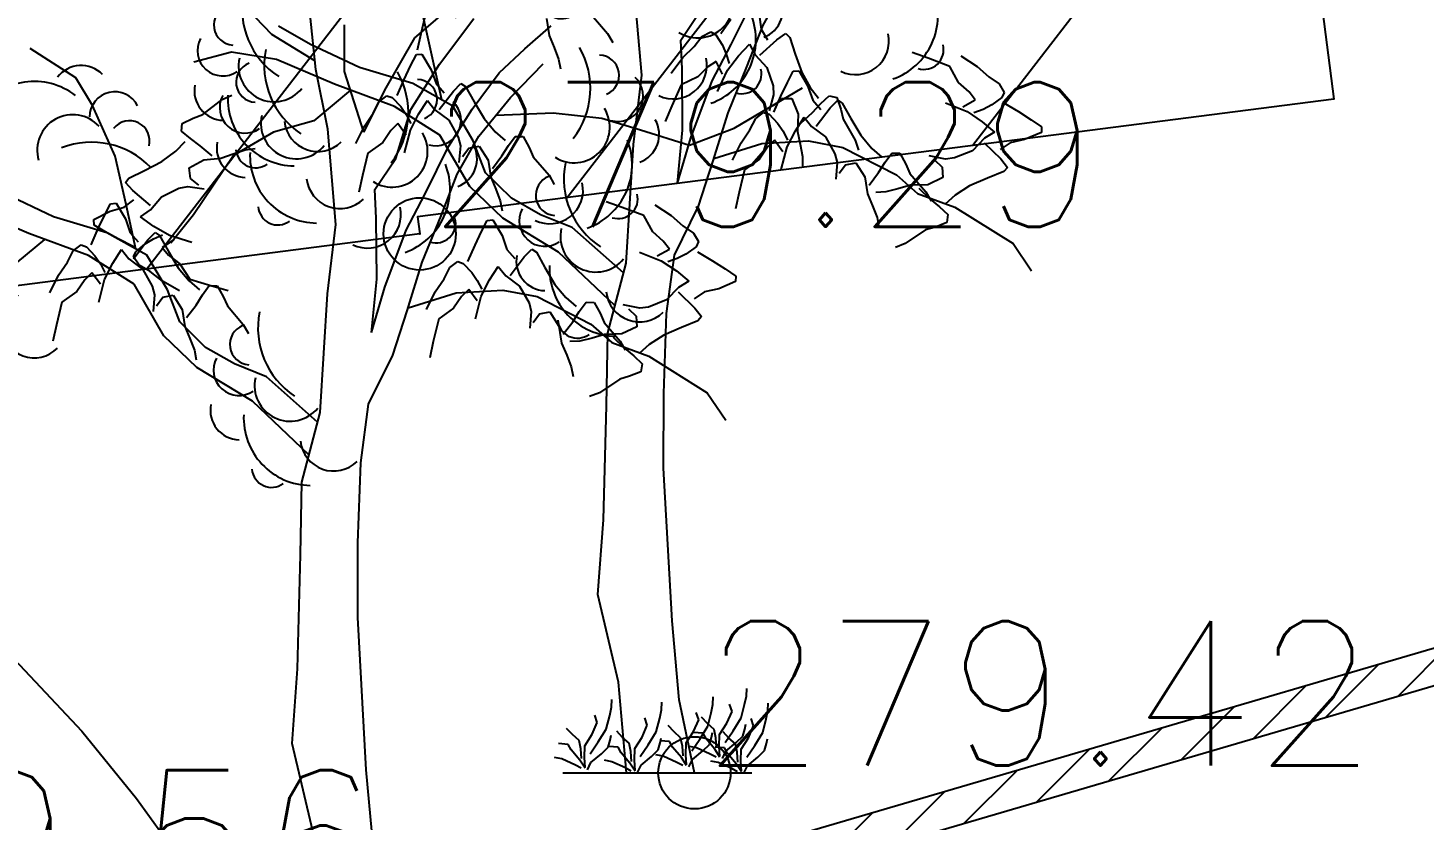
# Model space of a CAD drawing. Header units: millimetres. Extents: x 524954 to 526204, y 9523489 to 9524010.
# Drawn here: x 525611.12 to 525620.78, y 9523802.43 to 9523807.91 of the extents above; entities that cross this region are included whole.
import ezdxf
from ezdxf.enums import TextEntityAlignment as Align

# ---------------------------------------------------------------- set-up
doc = ezdxf.new("R2010")
doc.units = ezdxf.units.MM
doc.header["$PDMODE"] = 32
doc.header["$PDSIZE"] = 0.5
doc.linetypes.add('ACAD_ISO12W100', pattern=[21, 12, -3, 0, -3, 0, -3])
for name, color, linetype in [('Arbre', 34, 'ACAD_ISO12W100'), ('Bati', 6, 'Continuous'), ('Bati_H', 1, 'Continuous'), ('Cloture', 7, 'Continuous'), ('CN_01_00', 3, 'Continuous'), ('Murs', 1, 'Continuous'), ('TopoAlt', 3, 'Continuous'), ('TOPOJIS', 7, 'Continuous')]:
    doc.layers.add(name, color=color, linetype=linetype)
doc.styles.add('Simplex 1.0', font='Simplex.shx', dxfattribs={"width": 0.99, "height": 1})

# ---------------------------------------------------------------- blocks, each defined once
blk = doc.blocks.new('TCPOINT M')
at = {"color": 0}
blk.add_point((0, 0), dxfattribs=at)
at = {"layer": 'TopoAlt', "style": 'Simplex 1.0', "width": 0.99}
blk.add_attdef('ALT', (0.15, 0.15), '', height=1, dxfattribs=at)
blk = doc.blocks.new('v088')
at = {"linetype": 'Continuous'}
for p, q in [((-0.5514, 6.1446), (-0.7803, 6.3824)), ((0.4379, 6.1217), (0.7433, 6.3831)), ((-0.2479, 5.9022), (-0.2869, 6.2807)), ((-0.0486, 5.8877), (-0.0491, 6.2111)), ((0.6096, 5.9388), (0.8455, 6.2546)), ((1.1982, 6.0444), (1.3814, 6.2037)), ((-0.2539, 5.9607), (-0.5514, 6.1446)), ((0.2399, 5.7756), (0.4379, 6.1217)), ((-1.9071, 5.8427), (-2.2223, 6.0475)), ((1.0213, 5.879), (1.1982, 6.0444)), ((-0.1646, 5.4873), (-0.2479, 5.9022)), ((0.4109, 5.6237), (0.6096, 5.9388)), ((1.0995, 5.7065), (1.3247, 5.9413)), ((-1.7911, 5.6523), (-1.9071, 5.8427)), ((0.0846, 5.4676), (-0.0486, 5.8877)), ((0.8338, 5.6263), (1.0213, 5.879)), ((0.0846, 5.4676), (0.2399, 5.7756)), ((0.8812, 5.4407), (1.0995, 5.7065)), ((2.6462, 5.4963), (3.1193, 5.7735)), ((-1.6346, 5.3011), (-1.7911, 5.6523)), ((0.3061, 5.2857), (0.4109, 5.6237)), ((0.6713, 5.3679), (0.8338, 5.6263)), ((1.0006, 5.5861), (1.394, 5.6007)), ((1.394, 5.6007), (1.7306, 5.5642)), ((1.7306, 5.5642), (1.9997, 5.4827)), ((-0.1073, 4.8293), (-0.1646, 5.4873)), ((0.7312, 5.1764), (0.8812, 5.4407)), ((1.9997, 5.4827), (2.3377, 5.3779)), ((2.3377, 5.3779), (2.6462, 5.4963)), ((0.5102, 5.0412), (0.6713, 5.3679)), ((-1.5592, 4.9668), (-1.6346, 5.3011)), ((0.1613, 5.0712), (0.3061, 5.2857)), ((-2.4003, 5.0425), (-2.6206, 5.1685)), ((0.6191, 4.888), (0.7312, 5.1764)), ((-2.0611, 4.8817), (-2.4003, 5.0425)), ((0.1717, 4.8724), (0.1613, 5.0712)), ((0.3786, 4.7897), (0.5102, 5.0412)), ((-2.9464, 4.9876), (-3.2062, 4.92)), ((-2.6344, 4.9381), (-2.9464, 4.9876)), ((-2.2328, 4.7662), (-2.6344, 4.9381)), ((-1.4917, 4.6586), (-1.5592, 4.9668)), ((-1.6919, 4.7713), (-2.0611, 4.8817)), ((-0.1657, 4.3492), (-0.1073, 4.8293)), ((0.1743, 4.4496), (0.1717, 4.8724)), ((0.489, 4.5681), (0.6191, 4.888)), ((-1.8192, 4.6131), (-2.2328, 4.7662)), ((-1.415, 4.6154), (-1.6919, 4.7713)), ((0.2314, 4.3948), (0.3786, 4.7897)), ((-2.1227, 4.7254), (-2.3768, 4.5144)), ((-1.5041, 4.4145), (-1.8192, 4.6131)), ((-1.2732, 4.3758), (-1.415, 4.6154)), ((0.3841, 4.2301), (0.489, 4.5681)), ((-2.3768, 4.5144), (-2.655, 4.434)), ((0.1384, 4.0819), (0.1743, 4.4496)), ((-2.655, 4.434), (-2.9315, 4.2727)), ((-1.2976, 4.0581), (-1.5041, 4.4145)), ((-1.1877, 4.1537), (-1.2732, 4.3758)), ((-0.2169, 3.5272), (-0.1657, 4.3492)), ((0.1384, 4.0819), (0.2314, 4.3948)), ((0.3911, 4.2526), (0.7235, 4.3553)), ((0.7235, 4.3553), (1.0465, 4.3745)), ((1.0465, 4.3745), (1.2838, 4.3297)), ((-2.9315, 4.2727), (-3.209, 3.8627)), ((1.2838, 4.3297), (1.6547, 4.1385)), ((-1.0099, 3.9771), (-1.1877, 4.1537)), ((0.2848, 3.9233), (0.3841, 4.2301)), ((-1.0692, 3.839), (-1.2976, 4.0581)), ((1.6547, 4.1385), (1.8004, 4.0109)), ((-0.8085, 3.8631), (-1.0099, 3.9771)), ((1.8004, 4.0109), (2.0573, 3.9168)), ((-0.589, 3.7744), (-0.8085, 3.8631)), ((0.1177, 3.584), (0.2848, 3.9233)), ((2.0573, 3.9168), (2.4606, 3.664)), ((-3.209, 3.8627), (-3.3666, 3.6666)), ((-0.6849, 3.6045), (-1.0692, 3.839)), ((-0.2343, 3.4611), (-0.589, 3.7744)), ((-0.2941, 3.234), (-0.6849, 3.6045)), ((0.064, 3.1786), (0.1177, 3.584)), ((2.4606, 3.664), (2.589, 3.4739)), ((-0.3436, 3.0457), (-0.2169, 3.5272)), ((0.0445, 2.6247), (0.064, 3.1786)), ((-0.3518, 2.5418), (-0.3436, 3.0457)), ((0.0429, 2.1085), (0.0445, 2.6247)), ((-0.3726, 1.7516), (-0.3518, 2.5418)), ((0.1022, 1.0525), (0.0429, 2.1085)), ((-0.4115, 1.2346), (-0.3726, 1.7516)), ((-0.2683, 0.6281), (-0.4115, 1.2346)), ((0.151, 0.5063), (0.1022, 1.0525)), ((-0.2127, 0), (-0.2683, 0.6281)), ((0.2565, 0), (0.151, 0.5063)), ((-0.6539, 0), (0.6539, 0))]:
    blk.add_line(p, q, dxfattribs=at)
at = {"color": 3, "linetype": 'Continuous'}
for p, q in [((0.5164, 6.3047), (0.4795, 6.1489)), ((1.6606, 6.2793), (1.771, 6.1515)), ((2.8196, 6.2805), (2.8349, 6.1805)), ((1.3481, 6.2552), (1.3665, 6.1373)), ((2.5541, 6.1497), (2.6234, 6.2497)), ((0.4795, 6.1489), (0.4542, 6.0345)), ((1.3665, 6.1373), (1.4019, 6.054)), ((1.771, 6.1515), (1.8066, 6.0878)), ((2.3695, 6.0612), (2.4234, 6.1305)), ((2.4234, 6.1305), (2.4849, 6.1612)), ((2.4849, 6.1612), (2.5195, 6.142)), ((2.5195, 6.142), (2.5657, 6.0689)), ((2.8234, 5.9997), (2.9427, 6.1074)), ((2.8349, 6.1805), (2.8773, 6.1074)), ((2.9427, 6.1074), (3.0042, 6.1497)), ((3.0042, 6.1497), (3.0311, 6.1228)), ((3.0311, 6.1228), (3.0696, 6.0074)), ((1.4019, 6.054), (1.4328, 5.9737)), ((2.2926, 5.9843), (2.3695, 6.0612)), ((2.5657, 6.0689), (2.5926, 6.0074)), ((2.5926, 6.0074), (2.6118, 5.942)), ((2.6003, 5.8958), (2.6772, 5.9958)), ((2.6772, 5.9958), (2.7542, 6.0766)), ((2.7542, 6.0766), (2.7926, 6.0035)), ((2.7926, 6.0035), (2.8734, 5.9151)), ((3.0696, 6.0074), (3.1158, 5.8804)), ((1.4328, 5.9737), (1.4458, 5.9057)), ((2.2118, 5.8766), (2.2926, 5.9843)), ((2.4657, 5.9189), (2.3964, 5.8497)), ((2.5234, 5.9574), (2.4657, 5.9189)), ((2.5657, 5.8689), (2.5234, 5.9574)), ((2.5311, 5.7497), (2.6003, 5.8958)), ((2.8734, 5.9151), (2.9157, 5.7881)), ((2.281, 5.7958), (2.2156, 5.6496)), ((2.3964, 5.8497), (2.281, 5.7958)), ((3.1158, 5.8804), (3.1734, 5.7766)), ((2.9196, 5.7266), (2.8888, 5.615)), ((2.9157, 5.7881), (2.9196, 5.7266)), ((2.9196, 5.6496), (2.9734, 5.6996)), ((2.9734, 5.6996), (3.0465, 5.6996)), ((3.0465, 5.6996), (3.0888, 5.5919)), ((3.1734, 5.7766), (3.2311, 5.7035)), ((3.2465, 5.665), (3.3042, 5.7189)), ((3.3042, 5.7189), (3.3581, 5.7073)), ((3.3581, 5.7073), (3.385, 5.6266)), ((2.2156, 5.6496), (2.1695, 5.5419)), ((3.1081, 5.5304), (3.1888, 5.6035)), ((3.1888, 5.6035), (3.2465, 5.665)), ((3.385, 5.6266), (3.4004, 5.5573)), ((3.0888, 5.5919), (3.085, 5.4727)), ((3.4004, 5.5573), (3.485, 5.4112)), ((3.085, 5.4727), (3.1042, 5.3842)), ((3.485, 5.4112), (3.5081, 5.3419)), ((3.1042, 5.3842), (3.1196, 5.2996)), ((3.1196, 5.2996), (3.1196, 5.2304)), ((-1.7068, 4.8945), (-1.6668, 4.9726)), ((-1.6668, 4.9726), (-1.6283, 4.976)), ((-1.6283, 4.976), (-1.5645, 4.8667)), ((1.8724, 4.9461), (1.762, 4.9854)), ((2.0224, 4.89), (1.8724, 4.9461)), ((2.0987, 4.9642), (2.2113, 4.8904)), ((-1.7514, 4.7999), (-1.7068, 4.8945)), ((-1.5645, 4.8667), (-1.5307, 4.7714)), ((0.8993, 4.7791), (0.9393, 4.8572)), ((0.9393, 4.8572), (0.9778, 4.8606)), ((0.9778, 4.8606), (1.0416, 4.7513)), ((2.0834, 4.7783), (2.0224, 4.89)), ((2.2113, 4.8904), (2.2929, 4.8185)), ((-1.8008, 4.6887), (-1.7514, 4.7999)), ((-1.5307, 4.7714), (-1.4755, 4.7074)), ((-1.4112, 4.7196), (-1.3587, 4.7727)), ((-1.3587, 4.7727), (-1.3272, 4.7513)), ((-1.3272, 4.7513), (-1.2679, 4.6451)), ((0.8546, 4.6845), (0.8993, 4.7791)), ((1.0416, 4.7513), (1.0754, 4.656)), ((2.1569, 4.7135), (2.0834, 4.7783)), ((2.2929, 4.8185), (2.3654, 4.7691)), ((2.3654, 4.7691), (2.4, 4.7096)), ((-3.1435, 4.5571), (-3.0095, 4.66)), ((-3.0095, 4.66), (-2.9439, 4.6918)), ((-1.9657, 4.5674), (-1.9257, 4.6454)), ((-1.9257, 4.6454), (-1.871, 4.6871)), ((-1.871, 4.6871), (-1.8334, 4.6747)), ((-1.8334, 4.6747), (-1.7744, 4.6115)), ((-1.6512, 4.5605), (-1.5907, 4.6542)), ((-1.5907, 4.6542), (-1.5392, 4.5896)), ((-1.5083, 4.5916), (-1.4112, 4.7196)), ((-1.2679, 4.6451), (-1.1988, 4.529)), ((0.8053, 4.5733), (0.8546, 4.6845)), ((1.0754, 4.656), (1.1306, 4.592)), ((1.1948, 4.6042), (1.2474, 4.6573)), ((1.2474, 4.6573), (1.2789, 4.6359)), ((1.2789, 4.6359), (1.3382, 4.5297)), ((1.9921, 4.6376), (2.1424, 4.5777)), ((2.1133, 4.6106), (2.1989, 4.6584)), ((2.1989, 4.6584), (2.1569, 4.7135)), ((2.383, 4.6739), (2.3129, 4.6232)), ((2.4, 4.7096), (2.383, 4.6739)), ((2.3928, 4.6398), (2.497, 4.577)), ((-3.2101, 4.5328), (-3.1435, 4.5571)), ((-2.0269, 4.4774), (-1.9657, 4.5674)), ((-1.7744, 4.6115), (-1.7365, 4.5561)), ((-1.7365, 4.5561), (-1.7054, 4.4954)), ((-1.7081, 4.4479), (-1.6512, 4.5605)), ((-1.5392, 4.5896), (-1.4434, 4.5178)), ((0.6804, 4.53), (0.7351, 4.5718)), ((0.7351, 4.5718), (0.7727, 4.5593)), ((0.7727, 4.5593), (0.8317, 4.4961)), ((1.0978, 4.4762), (1.1948, 4.6042)), ((2.1424, 4.5777), (2.247, 4.5072)), ((2.2532, 4.5924), (2.1892, 4.5691)), ((2.3129, 4.6232), (2.2532, 4.5924)), ((2.497, 4.577), (2.5853, 4.5209)), ((-3.2911, 4.4407), (-3.2867, 4.4956)), ((-3.2867, 4.4956), (-3.2101, 4.5328)), ((-2.0862, 4.3565), (-2.0269, 4.4774)), ((-1.8447, 4.4455), (-1.8998, 4.3645)), ((-1.7952, 4.494), (-1.8447, 4.4455)), ((-1.7371, 4.415), (-1.7952, 4.494)), ((-1.7488, 4.2914), (-1.7081, 4.4479)), ((-1.4434, 4.5178), (-1.3781, 4.401)), ((-1.1988, 4.529), (-1.1228, 4.4377)), ((0.5791, 4.362), (0.6404, 4.452)), ((0.6404, 4.452), (0.6804, 4.53)), ((0.8317, 4.4961), (0.8696, 4.4407)), ((0.898, 4.3325), (0.9549, 4.4451)), ((0.9549, 4.4451), (1.0154, 4.5388)), ((1.0154, 4.5388), (1.0668, 4.4742)), ((1.0668, 4.4742), (1.1627, 4.4024)), ((1.3382, 4.5297), (1.4072, 4.4136)), ((2.247, 4.5072), (2.3325, 4.4356)), ((2.5853, 4.5209), (2.6578, 4.4715)), ((2.6578, 4.4715), (2.6564, 4.4329)), ((-3.3314, 4.3035), (-3.2664, 4.3702)), ((-3.2303, 4.3905), (-3.2911, 4.4407)), ((-3.1617, 4.3413), (-3.2303, 4.3905)), ((-1.8998, 4.3645), (-2.0031, 4.2901)), ((-1.3781, 4.401), (-1.3629, 4.3412)), ((-1.1228, 4.4377), (-1.0524, 4.3767)), ((-1.0302, 4.3418), (-0.9835, 4.4054)), ((-0.9835, 4.4054), (-0.9285, 4.4041)), ((-0.9285, 4.4041), (-0.8869, 4.3298)), ((0.5199, 4.2411), (0.5791, 4.362)), ((0.8109, 4.3786), (0.7614, 4.3301)), ((0.869, 4.2996), (0.8109, 4.3786)), ((0.8696, 4.4407), (0.9007, 4.38)), ((1.1627, 4.4024), (1.228, 4.2856)), ((1.4072, 4.4136), (1.4833, 4.3223)), ((2.262, 4.3926), (2.1788, 4.3064)), ((2.2601, 4.3616), (2.3751, 4.2494)), ((2.3325, 4.4356), (2.262, 4.3926)), ((2.4412, 4.3615), (2.371, 4.3146)), ((2.5401, 4.3831), (2.4412, 4.3615)), ((2.6564, 4.4329), (2.5401, 4.3831)), ((-3.4268, 4.2328), (-3.3314, 4.3035)), ((-3.0788, 4.2707), (-3.1617, 4.3413)), ((-3.1373, 4.2436), (-3.0186, 4.2553)), ((-3.0186, 4.2553), (-2.9333, 4.2859)), ((-2.9333, 4.2859), (-2.8514, 4.3121)), ((-2.8514, 4.3121), (-2.7828, 4.3211)), ((-2.0031, 4.2901), (-2.0401, 4.1343)), ((-1.3629, 4.3412), (-1.3723, 4.2259)), ((-1.3485, 4.2656), (-1.3049, 4.3248)), ((-1.3049, 4.3248), (-1.2331, 4.3384)), ((-1.2331, 4.3384), (-1.1715, 4.2405)), ((-1.1411, 4.1837), (-1.0754, 4.2705)), ((-1.0754, 4.2705), (-1.0302, 4.3418)), ((-0.8869, 4.3298), (-0.8589, 4.2646)), ((-0.8589, 4.2646), (-0.7485, 4.1368)), ((0.7614, 4.3301), (0.7063, 4.2491)), ((0.8572, 4.176), (0.898, 4.3325)), ((1.228, 4.2856), (1.2432, 4.2258)), ((1.4833, 4.3223), (1.5536, 4.2613)), ((1.5759, 4.2264), (1.6226, 4.29)), ((1.6226, 4.29), (1.6776, 4.2887)), ((1.6776, 4.2887), (1.7191, 4.2144)), ((1.9936, 4.2484), (1.8803, 4.2721)), ((2.0548, 4.2561), (1.9936, 4.2484)), ((2.1788, 4.3064), (2.0548, 4.2561)), ((-3.6561, 4.1174), (-3.5467, 4.1705)), ((-3.5467, 4.1705), (-3.4268, 4.2328)), ((-3.2386, 4.1877), (-3.1373, 4.2436)), ((-3.2291, 4.1152), (-3.2386, 4.1877)), ((-1.1715, 4.2405), (-1.153, 4.1227)), ((0.603, 4.1747), (0.566, 4.0189)), ((0.7063, 4.2491), (0.603, 4.1747)), ((1.2432, 4.2258), (1.2338, 4.1105)), ((1.2576, 4.1502), (1.3011, 4.2094)), ((1.3011, 4.2094), (1.373, 4.223)), ((1.373, 4.223), (1.4346, 4.1251)), ((1.465, 4.0683), (1.5307, 4.1551)), ((1.5307, 4.1551), (1.5759, 4.2264)), ((1.7191, 4.2144), (1.7472, 4.1493)), ((1.9168, 4.2436), (1.9701, 4.193)), ((1.9701, 4.193), (1.9747, 4.12)), ((2.396, 4.1621), (2.2833, 4.1164)), ((2.3751, 4.2494), (2.4212, 4.1906)), ((2.4212, 4.1906), (2.396, 4.1621)), ((-3.6793, 4.0872), (-3.6561, 4.1174)), ((-3.6294, 4.0317), (-3.6793, 4.0872)), ((-3.3093, 4.0465), (-3.2488, 4.0583)), ((-3.2488, 4.0583), (-3.1342, 4.0423)), ((-3.1725, 4.0683), (-3.2291, 4.1152)), ((-2.0401, 4.1343), (-2.0653, 4.0199)), ((-1.153, 4.1227), (-1.1176, 4.0393)), ((-0.7485, 4.1368), (-0.7129, 4.0731)), ((1.4346, 4.1251), (1.4531, 4.0073)), ((1.7506, 4.0673), (1.6636, 4.0426)), ((1.7472, 4.1493), (1.8576, 4.0214)), ((1.8699, 4.071), (1.7506, 4.0673)), ((1.9747, 4.12), (1.8699, 4.071)), ((2.1595, 4.0623), (2.0595, 3.9982)), ((2.2833, 4.1164), (2.1595, 4.0623)), ((-3.6878, 3.9154), (-3.6208, 3.9668)), ((-3.5071, 3.9275), (-3.6294, 4.0317)), ((-3.5069, 3.8964), (-3.4297, 3.988)), ((-3.4297, 3.988), (-3.3093, 4.0465)), ((-1.1176, 4.0393), (-1.0867, 3.9591)), ((0.566, 4.0189), (0.5407, 3.9045)), ((1.4531, 4.0073), (1.4885, 3.9239)), ((1.5801, 4.0219), (1.511, 4.0175)), ((1.6636, 4.0426), (1.5801, 4.0219)), ((1.8097, 4.0479), (1.8877, 3.9719)), ((1.8576, 4.0214), (1.8932, 3.9577)), ((1.8877, 3.9719), (1.9528, 3.9182)), ((2.0595, 3.9982), (1.9902, 3.936)), ((-3.8977, 3.8297), (-3.785, 3.8871)), ((-3.785, 3.8871), (-3.6878, 3.9154)), ((-3.5743, 3.8488), (-3.5069, 3.8964)), ((-1.0867, 3.9591), (-1.0738, 3.891)), ((1.4885, 3.9239), (1.5194, 3.8437)), ((1.9528, 3.9182), (2.0102, 3.864)), ((2.0102, 3.864), (2.002, 3.8096)), ((-3.8965, 3.791), (-3.8977, 3.8297)), ((-3.8209, 3.7466), (-3.8965, 3.791)), ((-3.4842, 3.783), (-3.5743, 3.8488)), ((-3.3751, 3.7197), (-3.4842, 3.783)), ((1.5194, 3.8437), (1.5323, 3.7756)), ((1.9231, 3.7776), (1.855, 3.7579)), ((2.002, 3.8096), (1.9231, 3.7776)), ((-3.729, 3.6966), (-3.8209, 3.7466)), ((-3.6208, 3.641), (-3.729, 3.6966)), ((-3.5422, 3.6629), (-3.4847, 3.6976)), ((-3.4847, 3.6976), (-3.4223, 3.7252)), ((-3.3439, 3.6889), (-3.4261, 3.6355)), ((-3.2212, 3.6701), (-3.3751, 3.7197)), ((1.855, 3.7579), (1.7144, 3.6642)), ((-3.6232, 3.5708), (-3.6087, 3.6076)), ((-3.6087, 3.6076), (-3.5422, 3.6629)), ((-3.4261, 3.6355), (-3.3805, 3.5833)), ((-3.3805, 3.5833), (-3.3028, 3.5236)), ((1.7144, 3.6642), (1.6468, 3.6368)), ((-3.5847, 3.5138), (-3.6232, 3.5708)), ((-3.5091, 3.4694), (-3.5847, 3.5138)), ((-3.3028, 3.5236), (-3.2344, 3.4162)), ((-3.4228, 3.4031), (-3.5091, 3.4694)), ((-3.3055, 3.337), (-3.4228, 3.4031)), ((-3.2344, 3.4162), (-3.081, 3.3703)), ((-3.081, 3.3703), (-2.9682, 3.3386)), ((0.6155, 0.5313), (0.6179, 0.5842)), ((-0.3173, 0.4544), (-0.3149, 0.5073)), ((0.0288, 0.4351), (0.0313, 0.488)), ((0.3847, 0.4736), (0.3871, 0.5265)), ((0.6034, 0.4736), (0.6155, 0.5313)), ((0.7645, 0.4303), (0.7669, 0.4832)), ((-0.4159, 0.3486), (-0.4327, 0.3991)), ((-0.3534, 0.3029), (-0.3294, 0.3967)), ((-0.3294, 0.3967), (-0.3173, 0.4544)), ((0.0168, 0.3774), (0.0288, 0.4351)), ((0.2861, 0.3678), (0.2693, 0.4183)), ((0.3486, 0.3221), (0.3726, 0.4159)), ((0.3726, 0.4159), (0.3847, 0.4736)), ((0.4808, 0.3438), (0.5169, 0.4255)), ((0.5169, 0.4255), (0.5001, 0.476)), ((0.5794, 0.3798), (0.6034, 0.4736)), ((0.7525, 0.3726), (0.7645, 0.4303)), ((-0.5866, 0.2645), (-0.6275, 0.3077)), ((-0.452, 0.2669), (-0.4159, 0.3486)), ((-0.4087, 0.214), (-0.3534, 0.3029)), ((-0.1058, 0.2476), (-0.0697, 0.3294)), ((-0.0697, 0.3294), (-0.0865, 0.3798)), ((-0.0072, 0.2837), (0.0168, 0.3774)), ((0.1154, 0.2837), (0.0745, 0.327)), ((0.25, 0.2861), (0.2861, 0.3678)), ((0.2933, 0.2332), (0.3486, 0.3221)), ((0.3462, 0.3414), (0.3053, 0.3847)), ((0.3919, 0.3005), (0.3462, 0.3414)), ((0.4039, 0.2428), (0.3919, 0.3005)), ((0.4303, 0.2645), (0.4808, 0.3438)), ((0.4688, 0.2092), (0.5241, 0.2909)), ((0.5241, 0.2909), (0.5794, 0.3798)), ((0.5914, 0.2548), (0.6058, 0.3029)), ((0.6058, 0.3029), (0.6131, 0.3366)), ((0.6299, 0.2428), (0.6659, 0.3246)), ((0.6659, 0.3246), (0.6491, 0.375)), ((0.7285, 0.2789), (0.7525, 0.3726)), ((-0.6179, 0.1971), (-0.6828, 0.2019)), ((-0.5962, 0.1587), (-0.6179, 0.1971)), ((-0.5409, 0.2236), (-0.5866, 0.2645)), ((-0.5289, 0.1659), (-0.5409, 0.2236)), ((-0.5025, 0.1875), (-0.452, 0.2669)), ((-0.464, 0.1322), (-0.4087, 0.214)), ((-0.3414, 0.1779), (-0.327, 0.226)), ((-0.327, 0.226), (-0.3197, 0.2596)), ((-0.2404, 0.2452), (-0.2813, 0.2885)), ((-0.1947, 0.2043), (-0.2404, 0.2452)), ((-0.1827, 0.1467), (-0.1947, 0.2043)), ((-0.1563, 0.1683), (-0.1058, 0.2476)), ((-0.1178, 0.113), (-0.0625, 0.1947)), ((-0.0625, 0.1947), (-0.0072, 0.2837)), ((0.0048, 0.1587), (0.0192, 0.2068)), ((0.0192, 0.2068), (0.0264, 0.2404)), ((0.0841, 0.2164), (0.0192, 0.2212)), ((0.1058, 0.1779), (0.0841, 0.2164)), ((0.1611, 0.2428), (0.1154, 0.2837)), ((0.1731, 0.1851), (0.1611, 0.2428)), ((0.1971, 0.125), (0.1995, 0.2068)), ((0.1995, 0.2068), (0.25, 0.2861)), ((0.238, 0.1515), (0.2933, 0.2332)), ((0.3149, 0.2741), (0.25, 0.2789)), ((0.3366, 0.2356), (0.3149, 0.2741)), ((0.3149, 0.1515), (0.3606, 0.1971)), ((0.3967, 0.1635), (0.3366, 0.2356)), ((0.3606, 0.1971), (0.375, 0.2452)), ((0.375, 0.2452), (0.3823, 0.2789)), ((0.4087, 0.1755), (0.4039, 0.2428)), ((0.4279, 0.1827), (0.4303, 0.2645)), ((0.4953, 0.2404), (0.4544, 0.2837)), ((0.4736, 0.1491), (0.5457, 0.2092)), ((0.5409, 0.1995), (0.4953, 0.2404)), ((0.5529, 0.1418), (0.5409, 0.1995)), ((0.5457, 0.2092), (0.5914, 0.2548)), ((0.5794, 0.1635), (0.6299, 0.2428)), ((0.6732, 0.1899), (0.7285, 0.2789)), ((0.7405, 0.1539), (0.7549, 0.2019)), ((0.7549, 0.2019), (0.7621, 0.2356)), ((-0.6611, 0.0962), (-0.7116, 0.1058)), ((-0.5361, 0.0865), (-0.5962, 0.1587)), ((-0.5241, 0.0986), (-0.5289, 0.1659)), ((-0.5049, 0.1058), (-0.5025, 0.1875)), ((-0.5001, 0.0361), (-0.5049, 0.1058)), ((-0.4592, 0.0721), (-0.3871, 0.1322)), ((-0.3871, 0.1322), (-0.3414, 0.1779)), ((-0.2717, 0.1779), (-0.3366, 0.1827)), ((-0.25, 0.1394), (-0.2717, 0.1779)), ((-0.1899, 0.0673), (-0.25, 0.1394)), ((-0.1779, 0.0793), (-0.1827, 0.1467)), ((-0.1587, 0.0865), (-0.1563, 0.1683)), ((-0.113, 0.0529), (-0.0409, 0.113)), ((-0.0409, 0.113), (0.0048, 0.1587)), ((0.0409, 0.1154), (-0.0096, 0.125)), ((0.1346, 0.0721), (0.0409, 0.1154)), ((0.1659, 0.1058), (0.1058, 0.1779)), ((0.2019, 0.0505), (0.1659, 0.1058)), ((0.1779, 0.1178), (0.1731, 0.1851)), ((0.2019, 0.0553), (0.1971, 0.125)), ((0.2717, 0.1731), (0.2212, 0.1827)), ((0.2428, 0.0914), (0.3149, 0.1515)), ((0.3654, 0.1298), (0.2717, 0.1731)), ((0.4063, 0.1082), (0.3654, 0.1298)), ((0.4327, 0.1082), (0.3967, 0.1635)), ((0.464, 0.1731), (0.3991, 0.1779)), ((0.4327, 0.113), (0.4279, 0.1827)), ((0.4496, 0.0986), (0.4736, 0.1491)), ((0.4856, 0.1346), (0.464, 0.1731)), ((0.5457, 0.0625), (0.4856, 0.1346)), ((0.5578, 0.0745), (0.5529, 0.1418)), ((0.577, 0.0817), (0.5794, 0.1635)), ((0.6179, 0.1082), (0.6732, 0.1899)), ((0.6227, 0.0481), (0.6948, 0.1082)), ((0.6948, 0.1082), (0.7405, 0.1539)), ((-0.5674, 0.0529), (-0.6611, 0.0962)), ((-0.5265, 0.0313), (-0.5674, 0.0529)), ((-0.5001, 0.0313), (-0.5361, 0.0865)), ((-0.4832, 0.0216), (-0.4592, 0.0721)), ((-0.3149, 0.0769), (-0.3654, 0.0865)), ((-0.2212, 0.0337), (-0.3149, 0.0769)), ((-0.1803, 0.012), (-0.2212, 0.0337)), ((-0.1539, 0.012), (-0.1899, 0.0673)), ((-0.1539, 0.0168), (-0.1587, 0.0865)), ((-0.137, 0.0024), (-0.113, 0.0529)), ((0.1755, 0.0505), (0.1346, 0.0721)), ((0.2188, 0.0409), (0.2428, 0.0914)), ((0.4207, 0.0721), (0.3702, 0.0817)), ((0.5145, 0.0288), (0.4207, 0.0721)), ((0.5554, 0.0072), (0.5145, 0.0288)), ((0.5818, 0.0072), (0.5457, 0.0625)), ((0.5818, 0.012), (0.577, 0.0817)), ((0.5986, -0.0024), (0.6227, 0.0481))]:
    blk.add_line(p, q, dxfattribs=at)
for centre, major_axis, start_param, end_param in [((-0.1929, 6.3242), (-0.3995, 0.3995), 0.587708, 1.773422), ((-0.8122, 6.2095), (-0.099, 0.099), -0.421529, 2.292047), ((-0.8896, 6.0328), (0.1246, 0.1246), 1.864761, 4.52862), ((1.088, 5.7707), (-0.3995, 0.3995), 3.265538, 4.451253), ((1.7113, 5.8608), (0.099, 0.099), 4.31771, 7.031286), ((-1.8693, 5.7251), (0.1445, 0.1445), 6.263619, 7.998733), ((-0.535, 5.9246), (0.1741, 0.1741), 2.133893, 4.816631), ((-2.1951, 5.3523), (0.3298, 0.3298), 0.12682, 1.733702), ((-0.1718, 5.6024), (0.3995, 0.3995), 4.836335, 6.022049), ((0.4516, 5.6925), (0.099, 0.099), 4.31771, 7.031286), ((1.8413, 5.7182), (-0.1246, 0.1246), 2.081137, 4.744996), ((-1.6366, 5.5711), (-0.1246, 0.1246), 4.396235, 7.060094), ((-0.8824, 5.7538), (-0.1445, 0.1445), 0.590553, 2.325666), ((-0.3902, 5.7004), (0.3298, 0.3298), 2.307735, 3.914618), ((-1.9284, 5.3425), (0.1741, 0.1741), 6.236163, 8.918901), ((0.5816, 5.5499), (0.1246, 0.1246), 3.651933, 6.315792), ((1.5402, 5.502), (0.1741, 0.1741), 3.363922, 6.046661), ((-1.536, 5.4064), (0.099, 0.099), 5.251538, 7.965114), ((-0.2336, 5.5657), (-0.1641, 0.1641), 0.892416, 3.130839), ((1.924, 5.4517), (-0.1445, 0.1445), 2.713295, 4.448408), ((-1.7969, 4.8332), (0.3995, 0.3995), 6.260774, 7.446489), ((0.2804, 5.3337), (0.1741, 0.1741), 3.363922, 6.046661), ((1.4749, 5.2432), (0.3298, 0.3298), 4.265936, 5.872819), ((-0.6635, 5.357), (0.0964, 0.0964), 2.435534, 4.557933), ((0.6642, 5.2834), (-0.1445, 0.1445), 2.713295, 4.448408), ((0.2152, 5.0749), (-0.3298, 0.3298), 2.69514, 4.302022), ((1.3699, 5.0654), (-0.1641, 0.1641), 1.908121, 4.146545), ((1.844, 5.0056), (-0.0964, 0.0964), 2.051824, 4.174223), ((-2.1547, 4.8961), (-0.3995, 0.3995), 0.587708, 1.773422), ((0.1101, 4.8971), (-0.1641, 0.1641), 1.908121, 4.146545), ((-2.774, 4.7815), (-0.099, 0.099), -0.421529, 2.292047), ((0.5842, 4.8373), (0.0964, 0.0964), 3.62262, 5.745019), ((-2.8514, 4.6047), (-0.1246, 0.1246), 0.293965, 2.957824), ((-2.4968, 4.4965), (0.1741, 0.1741), 2.133893, 4.816631), ((-2.8441, 4.3258), (-0.1445, 0.1445), 0.590553, 2.325666), ((-2.352, 4.2724), (0.3298, 0.3298), 2.307735, 3.914618), ((-0.0823, 4.1124), (0.3995, 0.3995), 2.158504, 3.344219), ((-2.1954, 4.1377), (0.1641, 0.1641), 2.463212, 4.701636), ((-0.7016, 3.9977), (0.099, 0.099), 1.149268, 3.862844), ((-2.6253, 3.929), (0.0964, 0.0964), 2.435534, 4.557933), ((-0.779, 3.821), (0.1246, 0.1246), 1.864761, 4.52862), ((-0.4244, 3.7128), (0.1741, 0.1741), 2.133893, 4.816631), ((-0.7718, 3.542), (-0.1445, 0.1445), 0.590553, 2.325666), ((-0.2796, 3.4886), (0.3298, 0.3298), 2.307735, 3.914618), ((-0.1231, 3.3539), (0.1641, 0.1641), 2.463212, 4.701636), ((-0.5529, 3.1452), (0.0964, 0.0964), 2.435534, 4.557933)]:
    blk.add_ellipse(centre, major_axis=major_axis, ratio=1, start_param=start_param, end_param=end_param, dxfattribs=at)

msp = doc.modelspace()

# ---------------------------------------------------------------- hatches: boundary and pattern name
at = {"layer": 'Bati_H'}
h = msp.add_hatch(dxfattribs=at)
h.set_pattern_fill('_U', color=256, scale=2, angle=-127.66481, style=0, pattern_type=0)
h.set_pattern_definition([(232.33518954, (0, 0), (1.5831979346, -1.222081953), [])])
h.paths.add_polyline_path([(525613.8281, 9523806.4869), (525610.5737, 9523806.0679), (525609.9173, 9523810.9005), (525609.0814, 9523810.7772), (525608.5851, 9523813.9094), (525608.1392, 9523814.5778), (525607.2916, 9523814.7205), (525604.2488, 9523814.3044), (525604.1452, 9523815.1826), (525601.2386, 9523814.7889), (525596.8684, 9523814.2264), (525595.5528, 9523824.3079), (525617.5936, 9523827.2881), (525620.1511, 9523807.4204), (525613.813, 9523806.6045)])
at = {"layer": 'Murs'}
h = msp.add_hatch(dxfattribs=at)
h.set_pattern_fill('_U', color=256, scale=0.25, angle=45, style=0, pattern_type=0)
h.set_pattern_definition([(45, (0, 0), (-0.1767766952966, 0.1767766952966), [])])
h.paths.add_polyline_path([(525629.3957, 9523805.8674), (525595.6767, 9523795.9746), (525595.6063, 9523796.2145), (525629.3253, 9523806.1073)])

# ---------------------------------------------------------------- linework, layer by layer
at = {"layer": 'Bati', "flags": 128}
msp.add_lwpolyline([(525613.8281, 9523806.4869), (525610.5737, 9523806.0679), (525609.9173, 9523810.9005), (525609.0814, 9523810.7772), (525608.5851, 9523813.9094), (525608.1392, 9523814.5778), (525607.2916, 9523814.7205), (525604.2488, 9523814.3044), (525604.1452, 9523815.1826), (525601.2386, 9523814.7889), (525596.8684, 9523814.2264), (525595.5528, 9523824.3079), (525617.5936, 9523827.2881), (525620.1511, 9523807.4204), (525613.813, 9523806.6045)], close=True, dxfattribs=at)
at = {"layer": 'Cloture', "flags": 128}
for points in [[(525629.3253, 9523806.1073), (525595.6063, 9523796.2145)], [(525629.3957, 9523805.8674), (525595.6767, 9523795.9746), (525595.6767, 9523795.9746)]]:
    msp.add_lwpolyline(points, dxfattribs=at)
at = {"layer": 'CN_01_00', "elevation": 279, "flags": 128}
msp.add_lwpolyline([(525605.8771, 9523805.8107), (525606.5991, 9523805.703), (525607.328, 9523805.5376), (525608.0494, 9523805.3175), (525608.7486, 9523805.0454), (525609.4113, 9523804.7239), (525610.0228, 9523804.3559), (525610.5718, 9523803.9458), (525611.0595, 9523803.5045), (525611.4904, 9523803.0449), (525611.8688, 9523802.5797), (525612.1992, 9523802.1215)], dxfattribs=at)

# ---------------------------------------------------------------- block references
at = {"layer": 'Arbre'}
for p in [(525615.4721, 9523802.7564, 279.48), (525613.3564, 9523801.7237, 279.48)]:
    msp.add_blockref('v088', p, dxfattribs=at)
at = {"layer": 'TOPOJIS'}
ref = msp.add_blockref('TCPOINT M', (525613.8281, 9523806.4869, 279.29), dxfattribs=at)
ref.add_attrib('ALT', '279.29', (525613.8781, 9523806.5369, 279.29), dxfattribs={"layer": 'TopoAlt', "height": 1, "style": 'Simplex 1.0', "width": 0.99})
ref = msp.add_blockref('TCPOINT M', (525615.7286, 9523802.7564, 279.42), dxfattribs=at)
ref.add_attrib('ALT', '279.42', (525615.7786, 9523802.8064, 279.42), dxfattribs={"layer": 'TopoAlt', "height": 1, "style": 'Simplex 1.0', "width": 0.99})
ref = msp.add_blockref('TCPOINT M', (525613.6128, 9523801.7237, 279.56), dxfattribs=at)
ref.add_attrib('ALT', '279.56', dxfattribs={"layer": 'TopoAlt', "height": 1, "style": 'Simplex 1.0', "width": 0.99}).set_placement((525613.5628, 9523801.7737, 279.56), align=Align.RIGHT)

doc.saveas('drawing.dxf')
